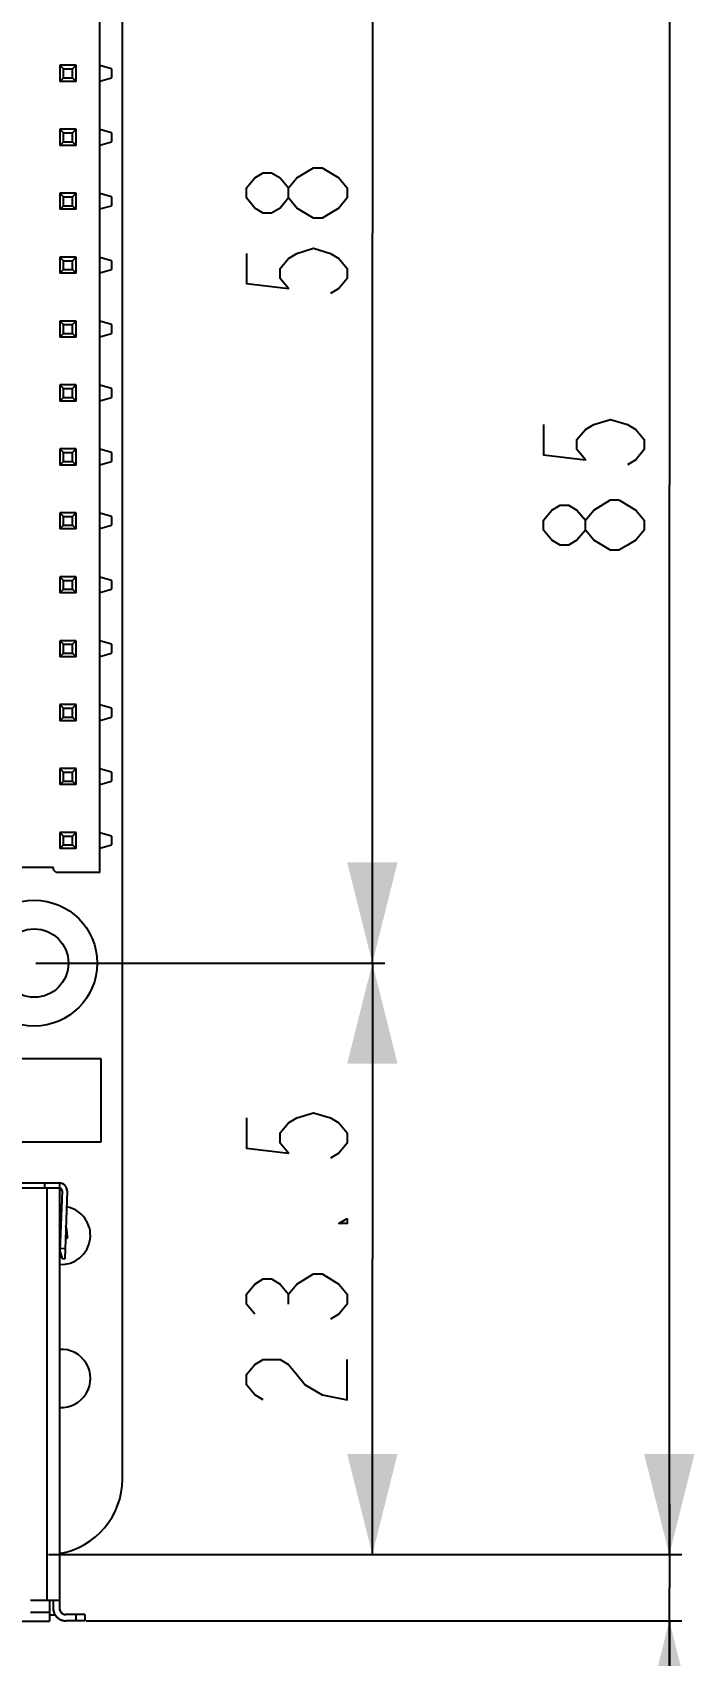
# Model space of a CAD drawing. Header units: millimetres. Extents: x 15 to 418, y 12 to 300.
# Drawn here: x 179.7 to 206, y 119.4 to 183.8 of the extents above; entities that cross this region are included whole.
import ezdxf

# ---------------------------------------------------------------- set-up
doc = ezdxf.new("R2010")
doc.units = ezdxf.units.MM
doc.header["$LTSCALE"] = 23.1
doc.layers.get('0').update_dxf_attribs({"linetype": 'CONTINUOUS'})
doc.styles.get("Standard").update_dxf_attribs({"font": 'txt', "width": 0.8})
doc.dimstyles.new('DIMSTYLE_1', dxfattribs={"dimtxt": 4, "dimasz": 4, "dimexe": 0.5, "dimexo": 0.0625, "dimgap": 1, "dimtad": 0, "dimtih": 1, "dimtoh": 1, "dimdsep": 46, "dimtxsty": 'Standard', "dimblk": '_FILLED', "dimblk1": '_FILLED', "dimblk2": '_FILLED', "dimcen": 0.09, "dimadec": 0, "dimazin": 0, "dimtp": 0.01, "dimtm": 0.01, "dimtfac": 1, "dimtofl": 0, "dimtmove": 0, "dimatfit": 3, "dimldrblk": '_FILLED', "dimfxl": 0, "dimtolj": 1, "dimarcsym": 0})

# ---------------------------------------------------------------- blocks, each defined once
blk = doc.blocks.new('_FILLED')
at = {"color": 0, "linetype": 'ByBlock'}
blk.add_solid([(0, 0), (-1, 0.25), (-1, -0.25)], dxfattribs=at)
blk = doc.blocks.new('*D2')
at = {"color": 2, "linetype": 'Continuous', "transparency": 16777216}
for p, q in [((180.321, 208.372), (205.475, 208.372)), ((204.975, 208.372), (204.975, 165.872)), ((204.975, 123.372), (204.975, 165.872)), ((180.321, 123.372), (205.475, 123.372))]:
    blk.add_line(p, q, dxfattribs=at)
at = {"color": 2, "linetype": 'Continuous', "transparency": 16777216, "xscale": 4, "yscale": 4, "zscale": 4}
for p, rotation in [((204.975, 208.372), 90), ((204.975, 123.372), 270)]:
    blk.add_blockref('_FILLED', p, dxfattribs=dict(at, rotation=rotation))
blk = doc.blocks.new('*D5')
at = {"color": 2, "linetype": 'Continuous', "transparency": 16777216}
for p, q in [((179.821, 204.872), (193.684, 204.872)), ((193.184, 204.872), (193.184, 175.872)), ((193.184, 146.872), (193.184, 175.872)), ((179.821, 146.872), (193.684, 146.872))]:
    blk.add_line(p, q, dxfattribs=at)
at = {"color": 2, "linetype": 'Continuous', "transparency": 16777216, "xscale": 4, "yscale": 4, "zscale": 4}
for p, rotation in [((193.184, 204.872), 90), ((193.184, 146.872), 270)]:
    blk.add_blockref('_FILLED', p, dxfattribs=dict(at, rotation=rotation))
blk = doc.blocks.new('*D6')
at = {"color": 2, "linetype": 'Continuous', "transparency": 16777216}
for p, q in [((179.821, 146.872), (193.684, 146.872)), ((193.184, 146.872), (193.184, 135.122)), ((193.184, 123.372), (193.184, 135.122)), ((180.321, 123.372), (193.684, 123.372))]:
    blk.add_line(p, q, dxfattribs=at)
at = {"color": 2, "linetype": 'Continuous', "transparency": 16777216, "xscale": 4, "yscale": 4, "zscale": 4}
for p, rotation in [((193.184, 146.872), 90), ((193.184, 123.372), 270)]:
    blk.add_blockref('_FILLED', p, dxfattribs=dict(at, rotation=rotation))
blk = doc.blocks.new('*D13')
at = {"color": 2, "linetype": 'Continuous', "transparency": 16777216}
for p, q in [((204.975, 123.372), (204.975, 125.372)), ((204.975, 125.372), (204.975, 122.056)), ((180.321, 123.372), (205.475, 123.372)), ((204.975, 95.294), (204.975, 122.056)), ((181.825, 120.741), (205.475, 120.741)), ((204.975, 120.741), (204.975, 95.294))]:
    blk.add_line(p, q, dxfattribs=at)
at = {"color": 2, "linetype": 'Continuous', "transparency": 16777216, "xscale": 4, "yscale": 4, "zscale": 4}
for p, rotation in [((204.975, 123.372), 270), ((204.975, 120.741), 90)]:
    blk.add_blockref('_FILLED', p, dxfattribs=dict(at, rotation=rotation))

msp = doc.modelspace()

# ---------------------------------------------------------------- linework, layer by layer
at = {"color": 7, "linetype": 'Continuous'}
for p, q in [((183.258, 126.372), (183.258, 205.372)), ((182.368, 150.472), (182.368, 201.272)), ((181.418, 182.542), (180.778, 182.542)), ((180.778, 182.542), (180.778, 181.902)), ((180.778, 182.542), (180.922, 182.399)), ((181.275, 182.399), (181.418, 182.542)), ((181.418, 181.902), (181.418, 182.542)), ((182.828, 182.399), (182.368, 182.531)), ((180.778, 181.902), (180.922, 182.046)), ((181.418, 181.902), (180.778, 181.902)), ((180.922, 182.399), (181.275, 182.399)), ((180.922, 182.046), (180.922, 182.399)), ((180.922, 182.046), (181.275, 182.046)), ((181.275, 182.046), (181.275, 182.399)), ((181.275, 182.046), (181.418, 181.902)), ((182.368, 181.914), (182.828, 182.046)), ((182.828, 182.399), (182.828, 182.046)), ((181.418, 180.002), (180.778, 180.002)), ((180.778, 180.002), (180.778, 179.362)), ((180.778, 180.002), (180.922, 179.859)), ((181.275, 179.859), (181.418, 180.002)), ((181.418, 179.362), (181.418, 180.002)), ((182.828, 179.859), (182.368, 179.991)), ((180.778, 179.362), (180.922, 179.506)), ((181.418, 179.362), (180.778, 179.362)), ((180.922, 179.859), (181.275, 179.859)), ((180.922, 179.506), (180.922, 179.859)), ((180.922, 179.506), (181.275, 179.506)), ((181.275, 179.506), (181.275, 179.859)), ((181.275, 179.506), (181.418, 179.362)), ((182.368, 179.374), (182.828, 179.506)), ((182.828, 179.859), (182.828, 179.506)), ((181.418, 177.462), (180.778, 177.462)), ((180.778, 177.462), (180.778, 176.822)), ((180.778, 177.462), (180.922, 177.319)), ((181.275, 177.319), (181.418, 177.462)), ((181.418, 176.822), (181.418, 177.462)), ((182.828, 177.319), (182.368, 177.451)), ((180.778, 176.822), (180.922, 176.966)), ((181.418, 176.822), (180.778, 176.822)), ((180.922, 177.319), (181.275, 177.319)), ((180.922, 176.966), (180.922, 177.319)), ((180.922, 176.966), (181.275, 176.966)), ((181.275, 176.966), (181.275, 177.319)), ((181.275, 176.966), (181.418, 176.822)), ((182.368, 176.834), (182.828, 176.966)), ((182.828, 177.319), (182.828, 176.966)), ((181.418, 174.922), (180.778, 174.922)), ((180.778, 174.922), (180.778, 174.282)), ((180.778, 174.922), (180.922, 174.779)), ((180.922, 174.779), (181.275, 174.779)), ((180.922, 174.426), (180.922, 174.779)), ((181.275, 174.779), (181.418, 174.922)), ((181.275, 174.426), (181.275, 174.779)), ((181.418, 174.282), (181.418, 174.922)), ((182.828, 174.779), (182.368, 174.911)), ((182.828, 174.779), (182.828, 174.426)), ((180.778, 174.282), (180.922, 174.426)), ((181.418, 174.282), (180.778, 174.282)), ((180.922, 174.426), (181.275, 174.426)), ((181.275, 174.426), (181.418, 174.282)), ((182.368, 174.294), (182.828, 174.426)), ((181.418, 172.382), (180.778, 172.382)), ((180.778, 172.382), (180.922, 172.239)), ((180.778, 172.382), (180.778, 171.742)), ((180.922, 172.239), (181.275, 172.239)), ((180.922, 171.886), (180.922, 172.239)), ((181.275, 172.239), (181.418, 172.382)), ((181.275, 171.886), (181.275, 172.239)), ((181.418, 171.742), (181.418, 172.382)), ((182.828, 172.239), (182.368, 172.371)), ((182.828, 172.239), (182.828, 171.886)), ((180.778, 171.742), (180.922, 171.886)), ((181.418, 171.742), (180.778, 171.742)), ((180.922, 171.886), (181.275, 171.886)), ((181.275, 171.886), (181.418, 171.742)), ((182.368, 171.754), (182.828, 171.886)), ((181.418, 169.842), (180.778, 169.842)), ((180.778, 169.842), (180.922, 169.699)), ((180.778, 169.842), (180.778, 169.202)), ((180.922, 169.699), (181.275, 169.699)), ((180.922, 169.346), (180.922, 169.699)), ((181.275, 169.699), (181.418, 169.842)), ((181.275, 169.346), (181.275, 169.699)), ((181.418, 169.202), (181.418, 169.842)), ((182.828, 169.699), (182.368, 169.831)), ((182.828, 169.699), (182.828, 169.346)), ((180.778, 169.202), (180.922, 169.346)), ((181.418, 169.202), (180.778, 169.202)), ((180.922, 169.346), (181.275, 169.346)), ((181.275, 169.346), (181.418, 169.202)), ((182.368, 169.214), (182.828, 169.346)), ((181.418, 167.302), (180.778, 167.302)), ((180.778, 167.302), (180.922, 167.159)), ((180.778, 167.302), (180.778, 166.662)), ((180.922, 167.159), (181.275, 167.159)), ((180.922, 166.806), (180.922, 167.159)), ((181.275, 167.159), (181.418, 167.302)), ((181.275, 166.806), (181.275, 167.159)), ((181.418, 166.662), (181.418, 167.302)), ((182.828, 167.159), (182.368, 167.291)), ((182.828, 167.159), (182.828, 166.806)), ((180.778, 166.662), (180.922, 166.806)), ((181.418, 166.662), (180.778, 166.662)), ((180.922, 166.806), (181.275, 166.806)), ((181.275, 166.806), (181.418, 166.662)), ((182.368, 166.674), (182.828, 166.806)), ((181.418, 164.762), (180.778, 164.762)), ((180.778, 164.762), (180.922, 164.619)), ((180.778, 164.762), (180.778, 164.122)), ((180.922, 164.619), (181.275, 164.619)), ((180.922, 164.266), (180.922, 164.619)), ((181.275, 164.619), (181.418, 164.762)), ((181.275, 164.266), (181.275, 164.619)), ((181.418, 164.122), (181.418, 164.762)), ((182.828, 164.619), (182.368, 164.751)), ((182.828, 164.619), (182.828, 164.266)), ((180.778, 164.122), (180.922, 164.266)), ((181.418, 164.122), (180.778, 164.122)), ((180.922, 164.266), (181.275, 164.266)), ((181.275, 164.266), (181.418, 164.122)), ((182.368, 164.134), (182.828, 164.266)), ((181.418, 162.222), (180.778, 162.222)), ((180.778, 162.222), (180.922, 162.079)), ((180.778, 162.222), (180.778, 161.582)), ((180.922, 162.079), (181.275, 162.079)), ((180.922, 161.726), (180.922, 162.079)), ((181.275, 162.079), (181.418, 162.222)), ((181.275, 161.726), (181.275, 162.079)), ((181.418, 161.582), (181.418, 162.222)), ((182.828, 162.079), (182.368, 162.211)), ((182.828, 162.079), (182.828, 161.726)), ((180.778, 161.582), (180.922, 161.726)), ((181.418, 161.582), (180.778, 161.582)), ((180.922, 161.726), (181.275, 161.726)), ((181.275, 161.726), (181.418, 161.582)), ((182.368, 161.594), (182.828, 161.726)), ((181.418, 159.682), (180.778, 159.682)), ((180.778, 159.682), (180.922, 159.539)), ((180.778, 159.682), (180.778, 159.042)), ((180.922, 159.539), (181.275, 159.539)), ((180.922, 159.186), (180.922, 159.539)), ((181.275, 159.539), (181.418, 159.682)), ((181.275, 159.186), (181.275, 159.539)), ((181.418, 159.042), (181.418, 159.682)), ((182.828, 159.539), (182.368, 159.671)), ((182.828, 159.539), (182.828, 159.186)), ((180.778, 159.042), (180.922, 159.186)), ((181.418, 159.042), (180.778, 159.042)), ((180.922, 159.186), (181.275, 159.186)), ((181.275, 159.186), (181.418, 159.042)), ((182.368, 159.054), (182.828, 159.186)), ((181.418, 157.142), (180.778, 157.142)), ((180.778, 157.142), (180.922, 156.999)), ((180.778, 157.142), (180.778, 156.502)), ((180.922, 156.999), (181.275, 156.999)), ((180.922, 156.646), (180.922, 156.999)), ((181.275, 156.999), (181.418, 157.142)), ((181.275, 156.646), (181.275, 156.999)), ((181.418, 156.502), (181.418, 157.142)), ((182.828, 156.999), (182.368, 157.131)), ((182.828, 156.999), (182.828, 156.646)), ((180.778, 156.502), (180.922, 156.646)), ((181.418, 156.502), (180.778, 156.502)), ((180.922, 156.646), (181.275, 156.646)), ((181.275, 156.646), (181.418, 156.502)), ((182.368, 156.514), (182.828, 156.646)), ((181.418, 154.602), (180.778, 154.602)), ((180.778, 154.602), (180.922, 154.459)), ((180.778, 154.602), (180.778, 153.962)), ((180.922, 154.459), (181.275, 154.459)), ((180.922, 154.106), (180.922, 154.459)), ((181.275, 154.459), (181.418, 154.602)), ((181.275, 154.106), (181.275, 154.459)), ((181.418, 153.962), (181.418, 154.602)), ((182.828, 154.459), (182.368, 154.591)), ((182.828, 154.459), (182.828, 154.106)), ((180.778, 153.962), (180.922, 154.106)), ((181.418, 153.962), (180.778, 153.962)), ((180.922, 154.106), (181.275, 154.106)), ((181.275, 154.106), (181.418, 153.962)), ((182.368, 153.974), (182.828, 154.106)), ((181.418, 152.062), (180.778, 152.062)), ((180.778, 152.062), (180.922, 151.919)), ((180.778, 152.062), (180.778, 151.422)), ((180.778, 151.422), (180.922, 151.566)), ((180.922, 151.919), (181.275, 151.919)), ((180.922, 151.566), (180.922, 151.919)), ((180.922, 151.566), (181.275, 151.566)), ((181.275, 151.919), (181.418, 152.062)), ((181.275, 151.566), (181.275, 151.919)), ((181.275, 151.566), (181.418, 151.422)), ((181.418, 151.422), (181.418, 152.062)), ((182.828, 151.919), (182.368, 152.051)), ((182.368, 151.434), (182.828, 151.566)), ((182.828, 151.919), (182.828, 151.566)), ((181.418, 151.422), (180.778, 151.422)), ((180.528, 150.672), (179.128, 150.672)), ((180.528, 150.572), (180.528, 150.672)), ((180.628, 150.472), (180.528, 150.572)), ((182.368, 150.472), (180.628, 150.472)), ((182.41, 143.072), (174.61, 143.072)), ((182.41, 139.772), (182.41, 143.072)), ((174.61, 139.772), (182.41, 139.772)), ((180.762, 138.131), (167.762, 138.131)), ((180.162, 138.131), (180.162, 137.931)), ((180.762, 138.131), (180.762, 121.241)), ((180.762, 137.931), (167.762, 137.931)), ((180.262, 137.931), (180.262, 121.541)), ((180.862, 137.827), (180.779, 135.432)), ((181.062, 137.82), (180.968, 135.126)), ((180.779, 135.432), (180.868, 135.129)), ((180.982, 135.525), (180.782, 135.532)), ((181.062, 135.932), (180.996, 135.932)), ((181.062, 136.062), (181.062, 135.932)), ((180.868, 135.129), (180.968, 135.126)), ((180.762, 121.541), (179.612, 121.541)), ((180.362, 121.541), (180.362, 120.721)), ((180.512, 121.541), (180.512, 121.241)), ((168.162, 120.721), (180.362, 120.721)), ((180.362, 121.071), (179.612, 121.071)), ((180.591, 120.971), (180.362, 120.971)), ((181.762, 120.991), (181.012, 120.991)), ((181.762, 120.741), (181.012, 120.741)), ((181.412, 120.991), (181.412, 120.741)), ((181.762, 120.991), (181.762, 120.741))]:
    msp.add_line(p, q, dxfattribs=at)
at = {"color": 2, "linetype": 'Continuous'}
msp.add_line((189.851, 133.322), (189.851, 133.722), dxfattribs=at)
for points in [[(189.851, 177.272), (189.518, 176.872), (189.184, 176.672), (188.851, 176.672), (188.518, 176.872), (188.184, 177.272), (188.184, 177.672), (188.518, 178.072), (188.851, 178.272), (189.184, 178.272), (189.518, 178.072), (189.851, 177.672)], [(190.851, 176.472), (190.184, 176.872), (189.851, 177.272), (189.851, 177.672), (190.184, 178.072)], [(190.184, 178.072), (190.851, 178.472), (191.184, 178.472)], [(191.184, 178.472), (191.851, 178.072), (192.184, 177.672), (192.184, 177.272)], [(192.184, 177.272), (191.851, 176.872), (191.518, 176.672), (191.184, 176.472), (190.851, 176.472)], [(188.184, 175.072), (188.184, 173.872), (189.851, 173.672), (189.518, 174.072), (189.518, 174.472), (189.851, 174.872), (190.184, 175.072), (190.851, 175.272), (191.518, 175.072), (191.851, 174.872), (192.184, 174.472), (192.184, 174.072), (191.851, 173.672), (191.518, 173.472)], [(199.975, 168.272), (199.975, 167.072), (201.641, 166.872), (201.308, 167.272), (201.308, 167.672), (201.641, 168.072), (201.975, 168.272), (202.641, 168.472), (203.308, 168.272), (203.641, 168.072), (203.975, 167.672), (203.975, 167.272), (203.641, 166.872), (203.308, 166.672)], [(201.975, 164.872), (202.641, 165.272), (202.975, 165.272)], [(202.975, 165.272), (203.641, 164.872), (203.975, 164.472), (203.975, 164.072)], [(201.641, 164.072), (201.308, 163.672), (200.975, 163.472), (200.641, 163.472), (200.308, 163.672), (199.975, 164.072), (199.975, 164.472), (200.308, 164.872), (200.641, 165.072), (200.975, 165.072), (201.308, 164.872), (201.641, 164.472)], [(201.975, 163.672), (201.641, 164.072), (201.641, 164.472), (201.975, 164.872)], [(203.975, 164.072), (203.641, 163.672), (203.308, 163.472), (202.975, 163.272), (202.641, 163.272), (201.975, 163.672)], [(188.184, 140.722), (188.184, 139.522), (189.851, 139.322), (189.518, 139.722), (189.518, 140.122), (189.851, 140.522), (190.184, 140.722), (190.851, 140.922), (191.518, 140.722), (191.851, 140.522), (192.184, 140.122), (192.184, 139.722), (191.851, 139.322), (191.518, 139.122)], [(192.184, 136.722), (192.184, 136.522), (191.851, 136.522), (192.184, 136.722)], [(188.518, 132.922), (188.184, 133.322), (188.184, 133.722), (188.518, 134.122), (188.851, 134.322), (189.184, 134.322), (189.518, 134.122), (189.851, 133.722), (190.184, 134.122)], [(190.184, 134.122), (190.851, 134.522), (191.184, 134.522)], [(191.184, 134.522), (191.851, 134.122), (192.184, 133.722), (192.184, 133.322), (191.851, 132.922), (191.518, 132.722)], [(188.851, 129.522), (188.518, 129.722), (188.184, 130.122), (188.184, 130.522), (188.518, 130.922), (188.851, 131.122), (189.518, 131.122), (189.851, 130.922), (190.184, 130.522), (190.518, 130.122), (191.184, 129.722), (192.184, 129.522), (192.184, 131.122)]]:
    msp.add_lwpolyline(points, dxfattribs=at)
at = {"color": 7, "linetype": 'Continuous'}
for radius in [2.5, 1.359]:
    msp.add_circle((179.758, 146.872), radius, dxfattribs=at)
for centre, radius, start, end in [((180.762, 137.828), 0.303, 71.77893, 89.91477), ((180.762, 137.831), 0.3, 357.99429, 90.00571), ((180.762, 137.831), 0.3, 58.13467, 71.67884), ((180.763, 137.832), 0.299, 53.20123, 58.12641), ((180.76, 137.829), 0.302, 34.83301, 53.13808), ((180.762, 137.831), 0.1, 357.99506, 90.00494), ((180.763, 137.831), 0.0995, 44.0289, 46.989), ((180.763, 137.831), 0.299, 28.7158, 34.76693), ((180.762, 137.831), 0.3, 16.30105, 28.7121), ((180.76, 137.831), 0.302, 358.07098, 16.21583), ((180.832, 136.052), 1.156, 90, 93.95403), ((180.832, 136.052), 1.156, 266.38993, 79.43116), ((181.512, 137.227), 0.75, 179.99836, 204.18826), ((181.514, 137.227), 0.751, 192.32203, 199.28785), ((181.513, 137.227), 0.751, 199.29271, 203.43687), ((179.398, 136.062), 1.414, 5.51739, 15.28299), ((179.4, 136.062), 1.412, 5.52672, 15.29673), ((179.401, 136.062), 1.661, 9.62214, 13.0946), ((179.402, 136.063), 1.66, 359.99941, 13.10393), ((179.404, 136.063), 1.658, 359.99505, 9.62309), ((180.832, 130.372), 1.156, 266.38993, 93.6152), ((180.258, 126.372), 3, 279.6754, 360), ((181.014, 121.241), 0.502, 180.03253, 194.89971), ((181.012, 121.241), 0.5, 179.99748, 270.00252), ((181.015, 121.241), 0.252, 180.07931, 197.83702), ((181.012, 121.241), 0.25, 179.99301, 270.00699), ((181.013, 121.241), 0.5, 194.93928, 204.1561), ((181.014, 121.242), 0.502, 210.00077, 223.34771), ((181.011, 121.239), 0.498, 223.36841, 224.99387), ((181.014, 121.243), 0.502, 225.02936, 239.97924), ((181.012, 121.241), 0.5, 240.01237, 245.29689), ((181.013, 121.241), 0.25, 197.92935, 211.02721), ((181.012, 121.241), 0.249, 211.03425, 216.00132), ((181.012, 121.241), 0.5, 245.29775, 255.05177), ((181.014, 121.242), 0.252, 216.06064, 233.96637), ((181.012, 121.241), 0.25, 234.02836, 240.03097), ((181.013, 121.244), 0.503, 255.09725, 269.96068), ((181.012, 121.241), 0.25, 240.03418, 252.08907), ((181.013, 121.243), 0.252, 252.16792, 269.93393)]:
    msp.add_arc(centre, radius, start, end, dxfattribs=at)
for points in [[(180.801, 137.923), (180.789, 137.928), (180.775, 137.931), (180.762, 137.931)], [(180.831, 137.904), (180.822, 137.912), (180.812, 137.919), (180.801, 137.923)], [(180.856, 137.867), (180.851, 137.879), (180.844, 137.891), (180.834, 137.9)], [(180.862, 137.827), (180.863, 137.841), (180.86, 137.854), (180.856, 137.867)]]:
    msp.add_open_spline(points, degree=3, dxfattribs=at)
msp.add_open_spline([(180.868, 135.129), (180.868, 135.129), (180.868, 135.13), (180.868, 135.131), (180.867, 135.133), (180.866, 135.136), (180.864, 135.143), (180.861, 135.153), (180.858, 135.165), (180.853, 135.18), (180.848, 135.197), (180.84, 135.225), (180.828, 135.264), (180.813, 135.315), (180.797, 135.373), (180.785, 135.412), (180.779, 135.432)], degree=3, knots=[0, 0, 0, 0, 0.001129, 0.004612, 0.010451, 0.01863, 0.041944, 0.074376, 0.115556, 0.165056, 0.222435, 0.287162, 0.436397, 0.608198, 0.797879, 1, 1, 1, 1], dxfattribs=at)

# ---------------------------------------------------------------- dimensions: what is measured, and where the dimension line sits
at = {"color": 2, "linetype": 'Continuous'}
for base, p1, p2, angle, picture, middle in [((204.975, 123.372), (180.258, 208.372), (180.258, 123.372), 270, '*D2', (204.975, 162.672)), ((193.184, 204.872), (179.758, 146.872), (179.758, 204.872), 90, '*D5', (193.184, 172.672)), ((193.184, 146.872), (180.258, 123.372), (179.758, 146.872), 90, '*D6', (193.184, 128.722))]:
    dim = msp.add_linear_dim(base=base, p1=p1, p2=p2, angle=angle, dimstyle='DIMSTYLE_1', override={"dimtad": 1, "dimtih": 0, "dimtoh": 0}, dxfattribs=at)
    dim.commit()
    dim.dimension.update_dxf_attribs({"geometry": picture, "text_midpoint": middle, "dimtype": 160})
dim = msp.add_linear_dim(base=(204.975, 120.741), p1=(180.258, 123.372), p2=(181.762, 120.741), angle=270, text='(<>)', dimstyle='DIMSTYLE_1', override={"dimtad": 1, "dimtih": 0, "dimtoh": 0}, dxfattribs=at)
dim.commit()
dim.dimension.update_dxf_attribs({"geometry": '*D13', "text_midpoint": (204.975, 95.294), "dimtype": 160})

doc.saveas('drawing.dxf')
